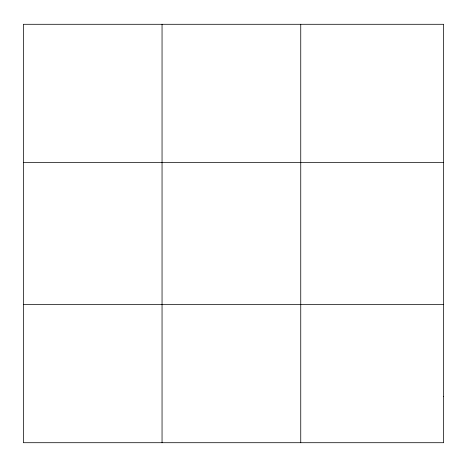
<?xml version="1.0" encoding="UTF-8"?>
<svg xmlns="http://www.w3.org/2000/svg" width="467" height="467" viewBox="0 0 467 467"><rect width="100%" height="100%" fill="white"/><g stroke="black" fill="none" stroke-linecap="round" stroke-linejoin="round"><path stroke-width="0.7" d="M23.35 162.37L443.65 162.37M23.35 304.63L443.65 304.63M300.748 24.29L300.748 442.71M162.049 24.29L162.049 442.71M443.65 396.687L443.65 442.71L23.35 442.71L23.35 24.29L443.65 24.29L443.65 396.687"/></g></svg>
